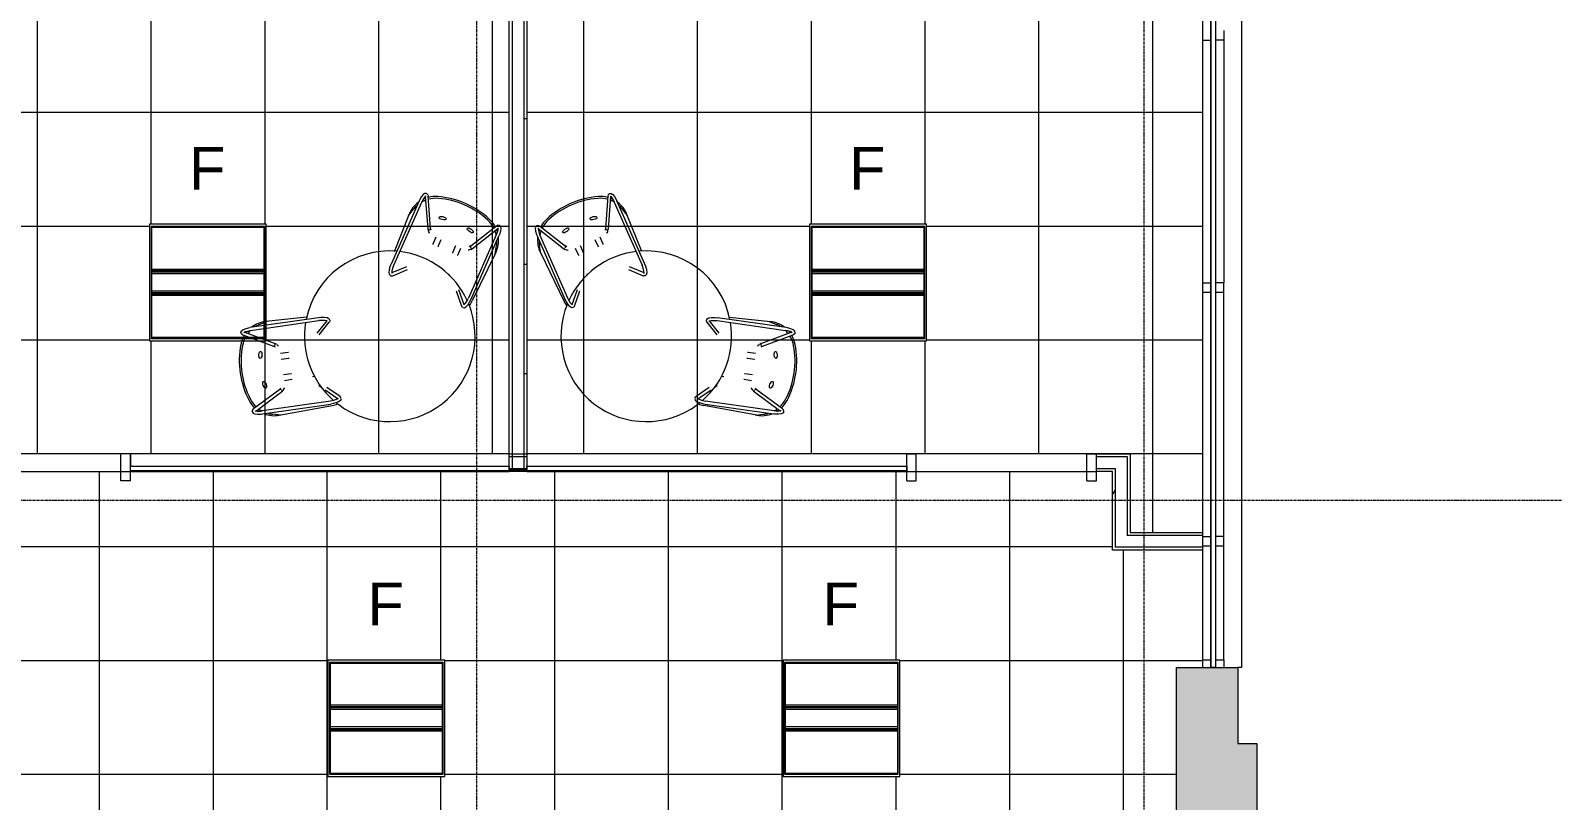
# Model space of a CAD drawing. Header units: inches. Extents: x 29752 to 32426, y -178 to 5722.
# Drawn here: x 31123.4 to 31446.3, y 5370.4 to 5532.8 of the extents above; entities that cross this region are included whole.
import ezdxf

# ---------------------------------------------------------------- set-up
doc = ezdxf.new("R2010")
doc.units = ezdxf.units.IN
doc.header["$MEASUREMENT"] = 0
doc.linetypes.add('Grid Line 1_2_', pattern=[0.875, 0.5, -0.125, 0.125, -0.125])
for name, color, linetype, lineweight in [('1900 Duke Street_2nd Flr_LINKED_dwg', 8, 'Continuous', 9), ('A-CLNG', 13, 'Continuous', 13), ('A-CLNG-PATT', 13, 'Continuous', 13), ('A-DOOR', 31, 'Continuous', 13), ('A-DOOR-FRAM', 31, 'Continuous', 20), ('A-FLOR', 192, 'Continuous', 13), ('A-GLAZ-CURT', 52, 'Continuous', 9), ('A-WALL', 113, 'Continuous', 13), ('A-WALL-PATT', 111, 'Continuous', 13), ('AE-GLAZING', 7, 'Continuous', 9), ('AE-SILL', 7, 'Continuous', 9), ('E-LITE-EQPM', 33, 'Continuous', 9), ('E-LITE-EQPM-IDEN', 33, 'Continuous', 9), ('I-FURN', 30, 'Continuous', 9), ('I-WALL', 2, 'Continuous', 13), ('S-GRID', 1, 'Continuous', 9)]:
    doc.layers.add(name, color=color, linetype=linetype, lineweight=lineweight)
doc.styles.add('Arial', font='arial.ttf', dxfattribs={"height": 9})
pattern_1 = [(0, (0, 0), (30.72, 7.68), [1.267, -21.773, 1.267, -21.773, -122.88]), (0, (0, 0), (30.72, 7.68), [-46.08, 1.267, -44.813, 1.267, -21.773, -53.76]), (0, (0, 0), (30.72, 7.68), [-115.2, 1.267, -14.093, 1.267, -37.133]), (120, (11.52, 3.84), (-22.0110751, 22.7643004), [1.267, -21.773, 1.267, -21.773, -122.88]), (120, (11.52, 3.84), (-22.0110751, 22.7643004), [-46.08, 1.267, -44.813, 1.267, -21.773, -53.76]), (120, (11.52, 3.84), (-22.0110751, 22.7643004), [-115.2, 1.267, -14.093, 1.267, -37.133]), (240, (15.36, 19.2), (-8.7089249, -30.4443004), [1.267, -21.773, 1.267, -21.773, -122.88]), (240, (15.36, 19.2), (-8.7089249, -30.4443004), [-46.08, 1.267, -44.813, 1.267, -21.773, -53.76]), (240, (15.36, 19.2), (-8.7089249, -30.4443004), [-115.2, 1.267, -14.093, 1.267, -37.133])]

# ---------------------------------------------------------------- blocks, each defined once
blk = doc.blocks.new('1900 Duke Street_2nd Flr_LINKED_dwg-5565117-FIRST FLOOR')
at = {"layer": 'AE-GLAZING'}
for p, q in [((2272, 1152), (2273.75, 1152)), ((2272, 1100.81), (2273.75, 1100.81)), ((2272, 1098.81), (2273.75, 1098.81)), ((2276.5, 1047.25), (2276.5, 1098.81)), ((2272, 1047.25), (2273.75, 1047.25)), ((2273.75, 1045.25), (2272, 1045.25)), ((2272, 1021.25), (2273.75, 1021.25))]:
    blk.add_line(p, q, dxfattribs=at)
at = {"layer": 'AE-GLAZING', "flags": 128}
for points in [[(2276.5, 1154), (2276.5, 1152), (2274.75, 1152)], [(2276.5, 1152), (2276.5, 1100.81), (2274.75, 1100.81)], [(2274.75, 1098.81), (2276.5, 1098.81), (2276.5, 1100.81)], [(2276.5, 1045.25), (2276.5, 1047.25), (2274.75, 1047.25)], [(2276.5, 1021.25), (2276.5, 1045.25), (2274.75, 1045.25)], [(2274.75, 1021.25), (2276.5, 1021.25), (2276.5, 1019.62)]]:
    blk.add_lwpolyline(points, dxfattribs=at)
at = {"layer": 'AE-SILL', "flags": 128}
blk.add_lwpolyline([(2279.5, 1180), (2280.25, 1180), (2280.25, 1019.62), (2279.5, 1019.62)], dxfattribs=at)
blk = doc.blocks.new('MEZ-Round_Top-Davis_Furniture-2 - 36x36x29-R-5845483-FIRST FLOOR')
at = {"layer": 'I-FURN'}
for start, end in [(90, 119.8961), (61.5866, 90), (121.9688, 205.4242), (270, 59.1349), (207.4564, 265.7435), (267.9383, 270)]:
    blk.add_arc((0, 0), 18, start, end, dxfattribs=at)
blk = doc.blocks.new('HighTower_Eyes_Guest1 - HighTower_Eyes_Guest-V10-FIRST FLOOR')
at = {"layer": 'I-FURN'}
for p, q in [((-9.98, -4.11), (-9.58, 7.25)), ((-9.2, 7.02), (-9.2, -7.57)), ((-8.57, -7.57), (-8.57, 7.02)), ((-8.33, 8.67), (-6.04, 6.22)), ((-5.59, 6.65), (-7.92, 9.15)), ((7.92, 9.15), (5.59, 6.65)), ((6.04, 6.22), (8.32, 8.66)), ((8.57, 7.02), (8.57, -7.57)), ((9.2, -7.57), (9.2, 7.02)), ((-5.18, 5.3), (-5.12, 5.24)), ((-5.13, 5.25), (-4.93, 5.04)), ((-2.86, 4.23), (-2.86, 3.98)), ((9.68, 4.29), (9.98, -4.11)), ((-5.18, -2.92), (-8.39, -8.9)), ((-7.88, -9.26), (-4.63, -3.21)), ((-4.92, -2.56), (-5.14, -2.87)), ((-4.92, -2.56), (-4.89, -2.53)), ((-4.65, -3.26), (-4.41, -2.93)), ((-2.86, -0.3), (-2.86, -0.38)), ((-2.86, -0.38), (-2.86, -1.98)), ((-1.68, -0.38), (-1.68, -0.3)), ((-1.68, -1.98), (-1.68, -0.38)), ((1.68, -0.3), (1.68, -0.38)), ((1.68, -0.38), (1.68, -1.98)), ((2.86, -0.38), (2.86, -0.3)), ((2.86, -1.98), (2.86, -0.38)), ((4.41, -2.93), (4.65, -3.26)), ((4.62, -3.2), (7.88, -9.26)), ((5.12, -2.85), (4.92, -2.56)), ((8.39, -8.9), (5.17, -2.9)), ((-9.97, -3.84), (-9.57, -5.45)), ((9.97, -3.84), (9.57, -5.45))]:
    blk.add_line(p, q, dxfattribs=at)
at = {"layer": 'I-FURN', "flags": 128}
for points in [[(-8.39, 9.3), (-8.67, 9.19), (-8.9, 8.85), (-9.07, 8.31), (-9.18, 7.55), (-9.2, 7.02)], [(-8.25, 8.73), (-8.32, 8.62), (-8.44, 8.27), (-8.54, 7.66), (-8.57, 7.02)], [(-8.32, 9.33), (-7.96, 9.19), (-7.92, 9.15)], [(8.32, 9.33), (7.96, 9.19), (7.92, 9.15)], [(8.25, 8.73), (8.32, 8.62), (8.44, 8.27), (8.54, 7.66), (8.57, 7.02)], [(8.39, 9.3), (8.67, 9.19), (8.9, 8.85), (9.07, 8.31), (9.18, 7.55), (9.2, 7.02)], [(-4.85, -2.5), (-4.51, -2.22), (-4.44, -2.19)], [(4.85, -2.5), (4.51, -2.22), (4.47, -2.2)], [(-8.39, -9.63), (-8.73, -9.49), (-8.95, -9.15), (-9.11, -8.61), (-9.19, -7.87), (-9.2, -7.57)], [(-8.3, -9.03), (-8.37, -8.92), (-8.48, -8.56), (-8.56, -7.96), (-8.57, -7.57)], [(-8.39, -9.63), (-8.05, -9.49), (-7.88, -9.26)], [(8.39, -9.63), (8.05, -9.49), (7.88, -9.26)], [(8.3, -9.03), (8.37, -8.92), (8.48, -8.56), (8.56, -7.96), (8.57, -7.57)], [(8.39, -9.63), (8.73, -9.49), (8.95, -9.15), (9.11, -8.61), (9.19, -7.87), (9.2, -7.57)]]:
    blk.add_lwpolyline(points, dxfattribs=at)
at = {"layer": 'I-FURN'}
for centre, radius, start, end in [((-4.58, 7.08), 5, 164.1139, 178), ((-3.98, -4.32), 6, 178, 209.1866), ((-3.75, -4), 6, 194, 202.8707), ((3.98, -4.32), 6, 330.8167, 2), ((3.75, -4), 6, 337.1468, 346), ((-3.75, -4), 6, 215.8902, 224.3964), ((-3.98, -4.32), 6, 220.2362, 225.1278), ((-3.98, -4.32), 6, 231.1756, 250.5275), ((-3.75, -4), 6, 230.6301, 251.1082), ((0, 6.94), 17.57, 251.1082, 288.8918), ((3.75, -4), 6, 288.8918, 309.3845), ((3.98, -4.32), 6, 289.4725, 308.831), ((3.75, -4), 6, 315.6037, 324.1108), ((3.98, -4.32), 6, 314.8722, 319.7638), ((0, 6.94), 17.94, 250.5275, 289.4725), ((0, 6.94), 17.94, 250.5275, 289.4725)]:
    blk.add_arc(centre, radius, start, end, dxfattribs=at)
for centre, major_axis, ratio, start_param, end_param in [((-4.9, 5.45), (0.228, 0.213), 0.916448, 3.13187, 3.917268), ((-4.9, -3.07), (-0.275, 0.148), 0.846149, 5.894386, 6.283185), ((-4.91, -3.08), (-0.255, 0.181), 0.826969, 4.981649, 5.243448), ((-4.91, -3.08), (-0.255, 0.181), 0.826969, 3.672652, 4.719849), ((-4.91, -3.08), (-0.255, 0.181), 0.826969, 3.141593, 3.410852), ((4.91, -3.08), (0.255, 0.181), 0.826969, 2.348734, 2.610534), ((4.91, -3.08), (0.255, 0.181), 0.826969, 2.610534, 3.141593), ((4.91, -3.08), (0.255, 0.181), 0.826969, 1.147513, 2.086935), ((4.9, -3.05), (0.275, 0.148), 0.846149, 6.241028, 6.701117)]:
    blk.add_ellipse(centre, major_axis=major_axis, ratio=ratio, start_param=start_param, end_param=end_param, dxfattribs=at)
for centre, major_axis in [((-3.19, -6.22), (-0.731, 0.169)), ((3.19, -6.22), (0.731, 0.169))]:
    blk.add_ellipse(centre, major_axis=major_axis, ratio=0.429347, dxfattribs=at)
blk = doc.blocks.new('HighTower_Eyes_Guest1 - HighTower_Eyes_Guest-V11-FIRST FLOOR')
at = {"layer": 'I-FURN'}
for p, q in [((-9.2, 7.57), (-9.2, -7.02)), ((-8.57, -7.02), (-8.57, 7.57)), ((-8.39, 8.9), (-5.18, 2.92)), ((-4.63, 3.21), (-7.88, 9.26)), ((7.88, 9.26), (4.62, 3.2)), ((5.17, 2.9), (8.39, 8.9)), ((8.57, 7.57), (8.57, -7.02)), ((9.2, -7.02), (9.2, 7.57)), ((-9.98, 4.11), (-9.58, -7.25)), ((-9.97, 3.84), (-9.57, 5.45)), ((-4.41, 2.93), (-4.65, 3.26)), ((4.65, 3.26), (4.41, 2.93)), ((9.97, 3.84), (9.57, 5.45)), ((9.67, -4.57), (9.98, 4.11)), ((-5.14, 2.87), (-4.92, 2.56)), ((-2.86, 1.98), (-2.86, 0.38)), ((-2.86, 0.38), (-2.86, 0.3)), ((-1.68, 0.38), (-1.68, 1.98)), ((-1.68, 0.3), (-1.68, 0.38)), ((1.68, 1.98), (1.68, 0.38)), ((1.68, 0.38), (1.68, 0.3)), ((2.86, 0.38), (2.86, 1.98)), ((2.86, 0.3), (2.86, 0.38)), ((4.92, 2.56), (5.11, 2.83)), ((-6.04, -6.22), (-8.33, -8.67)), ((-5.12, -5.24), (-5.49, -5.63)), ((-4.93, -5.04), (-5.13, -5.25)), ((-2.86, -3.98), (-2.86, -4.45)), ((-1.68, -4.04), (-1.68, -3.98)), ((8.32, -8.66), (6.04, -6.22)), ((-7.92, -9.15), (-5.59, -6.65)), ((5.59, -6.65), (7.92, -9.15))]:
    blk.add_line(p, q, dxfattribs=at)
at = {"layer": 'I-FURN', "flags": 128}
for points in [[(-8.39, 9.63), (-8.73, 9.49), (-8.95, 9.15), (-9.11, 8.61), (-9.19, 7.87), (-9.2, 7.57)], [(-8.3, 9.03), (-8.37, 8.92), (-8.48, 8.56), (-8.56, 7.96), (-8.57, 7.57)], [(-8.39, 9.63), (-8.05, 9.49), (-7.88, 9.26)], [(8.39, 9.63), (8.05, 9.49), (7.88, 9.26)], [(8.3, 9.03), (8.37, 8.92), (8.48, 8.56), (8.56, 7.96), (8.57, 7.57)], [(8.39, 9.63), (8.73, 9.49), (8.95, 9.15), (9.11, 8.61), (9.19, 7.87), (9.2, 7.57)], [(-4.85, 2.5), (-4.51, 2.22), (-4.44, 2.19)], [(4.85, 2.5), (4.51, 2.22), (4.44, 2.19)], [(-8.39, -9.3), (-8.67, -9.19), (-8.9, -8.85), (-9.07, -8.31), (-9.18, -7.55), (-9.2, -7.02)], [(-8.25, -8.73), (-8.32, -8.62), (-8.44, -8.27), (-8.54, -7.66), (-8.57, -7.02)], [(-8.32, -9.33), (-7.96, -9.19), (-7.92, -9.15)], [(8.32, -9.33), (7.96, -9.19), (7.92, -9.15)], [(8.25, -8.73), (8.32, -8.62), (8.44, -8.27), (8.54, -7.66), (8.57, -7.02)], [(8.39, -9.3), (8.67, -9.19), (8.9, -8.85), (9.07, -8.31), (9.18, -7.55), (9.2, -7.02)]]:
    blk.add_lwpolyline(points, dxfattribs=at)
at = {"layer": 'I-FURN'}
for centre, radius, start, end in [((-3.98, 4.32), 6, 109.4725, 128.8244), ((0, -6.94), 17.94, 70.5275, 109.4725), ((0, -6.94), 17.94, 70.5275, 109.4725), ((0, -6.94), 17.57, 71.1082, 108.8918), ((3.98, 4.32), 6, 51.169, 70.5275), ((-3.98, 4.32), 6, 150.8134, 182), ((-3.75, 4), 6, 135.6036, 144.1098), ((-3.98, 4.32), 6, 134.8722, 139.7638), ((-3.75, 4), 6, 108.8918, 129.3699), ((3.75, 4), 6, 50.6155, 71.1082), ((3.75, 4), 6, 35.8892, 44.3963), ((3.98, 4.32), 6, 40.2362, 45.1278), ((3.98, 4.32), 6, 358, 29.1833), ((-3.75, 4), 6, 157.1293, 166), ((3.75, 4), 6, 14, 22.8532), ((-4.58, -7.08), 5, 182, 195.8861)]:
    blk.add_arc(centre, radius, start, end, dxfattribs=at)
for centre, major_axis in [((-3.19, 6.22), (0.731, 0.169)), ((3.19, 6.22), (-0.731, 0.169))]:
    blk.add_ellipse(centre, major_axis=major_axis, ratio=0.429347, dxfattribs=at)
for centre, major_axis, ratio, start_param, end_param in [((-4.91, 3.08), (0.255, 0.181), 0.826969, 6.013926, 6.283185), ((4.91, 3.08), (-0.255, 0.181), 0.826969, 0, 0.531059), ((-4.9, 3.07), (0.275, 0.148), 0.846149, 3.361235, 3.623034), ((-4.91, 3.08), (0.255, 0.181), 0.826969, 3.472631, 3.657731), ((-4.91, 3.08), (0.255, 0.181), 0.826969, 3.751439, 3.919531), ((-4.91, 3.08), (0.255, 0.181), 0.826969, 4.02161, 4.18133), ((-4.91, 3.08), (0.255, 0.181), 0.826969, 4.704929, 5.752126), ((4.91, 3.08), (-0.255, 0.181), 0.826969, 0.531059, 2.261027), ((4.9, 3.05), (-0.275, 0.148), 0.846149, 2.46333, 3.141593), ((4.91, 3.08), (-0.255, 0.181), 0.826969, 2.625454, 2.710207), ((-4.9, -5.45), (-0.228, 0.213), 0.916448, 5.769309, 6.292908), ((-4.9, -5.45), (-0.228, 0.213), 0.916448, 5.50751, 5.682501), ((-4.9, -5.45), (-0.228, 0.213), 0.916448, 5.24571, 5.418936), ((-4.9, -5.45), (-0.228, 0.213), 0.916448, 4.983911, 5.155535)]:
    blk.add_ellipse(centre, major_axis=major_axis, ratio=ratio, start_param=start_param, end_param=end_param, dxfattribs=at)
blk = doc.blocks.new('MEZ-Round_Top-Davis_Furniture-2 - 36x36x29-R-5781313-FIRST FLOOR')
at = {"layer": 'I-FURN'}
for start, end in [(94.2565, 152.5436), (90, 92.0617), (300.8651, 90), (154.5758, 238.0312), (240.1039, 270), (270, 298.4134)]:
    blk.add_arc((0, 0), 18, start, end, dxfattribs=at)
blk = doc.blocks.new('HighTower_Eyes_Guest1 - HighTower_Eyes_Guest-V17-FIRST FLOOR')
at = {"layer": 'I-FURN'}
for p, q in [((-9.2, 7.57), (-9.2, -7.02)), ((-8.57, -7.02), (-8.57, 7.57)), ((-8.39, 8.9), (-5.18, 2.92)), ((-4.63, 3.21), (-7.88, 9.26)), ((7.88, 9.26), (4.62, 3.2)), ((5.17, 2.9), (8.39, 8.9)), ((8.57, 7.57), (8.57, -7.02)), ((9.2, -7.02), (9.2, 7.57)), ((-9.98, 4.11), (-9.58, -7.25)), ((-9.97, 3.84), (-9.57, 5.45)), ((-4.41, 2.93), (-4.65, 3.26)), ((4.65, 3.26), (4.41, 2.93)), ((9.97, 3.84), (9.57, 5.45)), ((9.68, -4.29), (9.98, 4.11)), ((-5.14, 2.87), (-4.92, 2.56)), ((-4.92, 2.56), (-4.89, 2.53)), ((-2.86, 1.98), (-2.86, 0.38)), ((-2.86, 0.38), (-2.86, 0.3)), ((-1.68, 0.38), (-1.68, 1.98)), ((-1.68, 0.3), (-1.68, 0.38)), ((1.68, 1.98), (1.68, 0.38)), ((1.68, 0.38), (1.68, 0.3)), ((2.86, 0.38), (2.86, 1.98)), ((2.86, 0.3), (2.86, 0.38)), ((4.92, 2.56), (5.12, 2.85)), ((-6.04, -6.22), (-8.33, -8.67)), ((-5.12, -5.24), (-5.18, -5.3)), ((-4.93, -5.04), (-5.13, -5.25)), ((-2.86, -3.98), (-2.86, -4.23)), ((8.32, -8.66), (6.04, -6.22)), ((-7.92, -9.15), (-5.59, -6.65)), ((5.59, -6.65), (7.92, -9.15)), ((8.32, -9.33), (8.35, -9.32))]:
    blk.add_line(p, q, dxfattribs=at)
at = {"layer": 'I-FURN', "flags": 128}
for points in [[(-8.39, 9.63), (-8.73, 9.49), (-8.95, 9.15), (-9.11, 8.61), (-9.19, 7.87), (-9.2, 7.57)], [(-8.3, 9.03), (-8.37, 8.92), (-8.48, 8.56), (-8.56, 7.96), (-8.57, 7.57)], [(-8.39, 9.63), (-8.05, 9.49), (-7.88, 9.26)], [(8.39, 9.63), (8.05, 9.49), (7.88, 9.26)], [(8.3, 9.03), (8.37, 8.92), (8.48, 8.56), (8.56, 7.96), (8.57, 7.57)], [(8.39, 9.63), (8.73, 9.49), (8.95, 9.15), (9.11, 8.61), (9.19, 7.87), (9.2, 7.57)], [(-4.85, 2.5), (-4.51, 2.22), (-4.44, 2.19)], [(4.85, 2.5), (4.51, 2.22), (4.44, 2.19)], [(-8.39, -9.3), (-8.67, -9.19), (-8.9, -8.85), (-9.07, -8.31), (-9.18, -7.55), (-9.2, -7.02)], [(-8.25, -8.73), (-8.32, -8.62), (-8.44, -8.27), (-8.54, -7.66), (-8.57, -7.02)], [(-8.32, -9.33), (-7.96, -9.19), (-7.92, -9.15)], [(8.32, -9.33), (7.96, -9.19), (7.92, -9.15)], [(8.25, -8.73), (8.32, -8.62), (8.44, -8.27), (8.54, -7.66), (8.57, -7.02)], [(8.39, -9.3), (8.67, -9.19), (8.9, -8.85), (9.07, -8.31), (9.18, -7.55), (9.2, -7.02)]]:
    blk.add_lwpolyline(points, dxfattribs=at)
at = {"layer": 'I-FURN'}
for centre, radius, start, end in [((-3.98, 4.32), 6, 109.4725, 128.8244), ((0, -6.94), 17.94, 70.5275, 109.4725), ((0, -6.94), 17.94, 70.5275, 109.4725), ((0, -6.94), 17.57, 71.1082, 108.8918), ((3.98, 4.32), 6, 51.169, 70.5275), ((-3.98, 4.32), 6, 150.8134, 182), ((-3.75, 4), 6, 135.6036, 144.1098), ((-3.98, 4.32), 6, 134.8722, 139.7638), ((-3.75, 4), 6, 108.8918, 129.3699), ((3.75, 4), 6, 50.6155, 71.1082), ((3.75, 4), 6, 35.8892, 44.3963), ((3.98, 4.32), 6, 40.2362, 45.1278), ((3.98, 4.32), 6, 358, 29.1833), ((-3.75, 4), 6, 157.1293, 166), ((3.75, 4), 6, 14, 22.8532), ((-4.58, -7.08), 5, 182, 195.8861)]:
    blk.add_arc(centre, radius, start, end, dxfattribs=at)
for centre, major_axis in [((-3.19, 6.22), (0.731, 0.169)), ((3.19, 6.22), (-0.731, 0.169))]:
    blk.add_ellipse(centre, major_axis=major_axis, ratio=0.429347, dxfattribs=at)
for centre, major_axis, ratio, start_param, end_param in [((-4.91, 3.08), (0.255, 0.181), 0.826969, 6.013926, 6.283185), ((4.91, 3.08), (-0.255, 0.181), 0.826969, 0, 0.531059), ((-4.9, 3.07), (0.275, 0.148), 0.846149, 3.141593, 3.623034), ((-4.91, 3.08), (0.255, 0.181), 0.826969, 3.472631, 3.657731), ((-4.91, 3.08), (0.255, 0.181), 0.826969, 3.751439, 3.919531), ((-4.91, 3.08), (0.255, 0.181), 0.826969, 4.704929, 5.752126), ((4.91, 3.08), (-0.255, 0.181), 0.826969, 0.531059, 2.101855), ((4.9, 3.05), (-0.275, 0.148), 0.846149, 2.211045, 2.398351), ((4.9, 3.05), (-0.275, 0.148), 0.846149, 2.723661, 3.18375), ((-4.9, -5.45), (-0.228, 0.213), 0.916448, 5.769309, 6.292908), ((-4.9, -5.45), (-0.228, 0.213), 0.916448, 5.50751, 5.682501)]:
    blk.add_ellipse(centre, major_axis=major_axis, ratio=ratio, start_param=start_param, end_param=end_param, dxfattribs=at)
blk = doc.blocks.new('HighTower_Eyes_Guest1 - HighTower_Eyes_Guest-V18-FIRST FLOOR')
at = {"layer": 'I-FURN'}
for p, q in [((-9.98, -4.11), (-9.58, 7.25)), ((-9.2, 7.02), (-9.2, -7.57)), ((-8.57, -7.57), (-8.57, 7.02)), ((-8.33, 8.67), (-6.04, 6.22)), ((-5.59, 6.65), (-7.92, 9.15)), ((7.92, 9.15), (5.59, 6.65)), ((6.04, 6.22), (8.32, 8.66)), ((8.57, 7.02), (8.57, -7.57)), ((9.2, -7.57), (9.2, 7.02)), ((-5.49, 5.63), (-5.12, 5.24)), ((-5.13, 5.25), (-4.93, 5.04)), ((-2.86, 4.45), (-2.86, 3.98)), ((-1.68, 3.98), (-1.68, 4.04)), ((9.67, 4.57), (9.98, -4.11)), ((-5.18, -2.92), (-8.39, -8.9)), ((-7.88, -9.26), (-4.63, -3.21)), ((-4.92, -2.56), (-5.14, -2.87)), ((-4.65, -3.26), (-4.41, -2.93)), ((-2.86, -0.3), (-2.86, -0.38)), ((-2.86, -0.38), (-2.86, -1.98)), ((-1.68, -0.38), (-1.68, -0.3)), ((-1.68, -1.98), (-1.68, -0.38)), ((1.68, -0.3), (1.68, -0.38)), ((1.68, -0.38), (1.68, -1.98)), ((2.86, -0.38), (2.86, -0.3)), ((2.86, -1.98), (2.86, -0.38)), ((4.41, -2.93), (4.65, -3.26)), ((4.62, -3.2), (7.88, -9.26)), ((5.12, -2.85), (4.92, -2.56)), ((8.39, -8.9), (5.17, -2.9)), ((-9.97, -3.84), (-9.57, -5.45)), ((9.97, -3.84), (9.57, -5.45))]:
    blk.add_line(p, q, dxfattribs=at)
at = {"layer": 'I-FURN', "flags": 128}
for points in [[(-8.39, 9.3), (-8.67, 9.19), (-8.9, 8.85), (-9.07, 8.31), (-9.18, 7.55), (-9.2, 7.02)], [(-8.25, 8.73), (-8.32, 8.62), (-8.44, 8.27), (-8.54, 7.66), (-8.57, 7.02)], [(-8.32, 9.33), (-7.96, 9.19), (-7.92, 9.15)], [(8.32, 9.33), (7.96, 9.19), (7.92, 9.15)], [(8.25, 8.73), (8.32, 8.62), (8.44, 8.27), (8.54, 7.66), (8.57, 7.02)], [(8.39, 9.3), (8.67, 9.19), (8.9, 8.85), (9.07, 8.31), (9.18, 7.55), (9.2, 7.02)], [(-4.85, -2.5), (-4.51, -2.22), (-4.44, -2.19)], [(4.85, -2.5), (4.51, -2.22), (4.44, -2.19)], [(-8.39, -9.63), (-8.73, -9.49), (-8.95, -9.15), (-9.11, -8.61), (-9.19, -7.87), (-9.2, -7.57)], [(-8.3, -9.03), (-8.37, -8.92), (-8.48, -8.56), (-8.56, -7.96), (-8.57, -7.57)], [(-8.39, -9.63), (-8.05, -9.49), (-7.88, -9.26)], [(8.39, -9.63), (8.05, -9.49), (7.88, -9.26)], [(8.3, -9.03), (8.37, -8.92), (8.48, -8.56), (8.56, -7.96), (8.57, -7.57)], [(8.39, -9.63), (8.73, -9.49), (8.95, -9.15), (9.11, -8.61), (9.19, -7.87), (9.2, -7.57)]]:
    blk.add_lwpolyline(points, dxfattribs=at)
at = {"layer": 'I-FURN'}
for centre, radius, start, end in [((-4.58, 7.08), 5, 164.1139, 178), ((-3.98, -4.32), 6, 178, 209.1866), ((-3.75, -4), 6, 194, 202.8707), ((3.98, -4.32), 6, 330.8167, 2), ((3.75, -4), 6, 337.1468, 346), ((-3.75, -4), 6, 215.8902, 224.3964), ((-3.98, -4.32), 6, 220.2362, 225.1278), ((-3.98, -4.32), 6, 231.1756, 250.5275), ((-3.75, -4), 6, 230.6301, 251.1082), ((0, 6.94), 17.57, 251.1082, 288.8918), ((3.75, -4), 6, 288.8918, 309.3845), ((3.98, -4.32), 6, 289.4725, 308.831), ((3.75, -4), 6, 315.6037, 324.1108), ((3.98, -4.32), 6, 314.8722, 319.7638), ((0, 6.94), 17.94, 250.5275, 289.4725), ((0, 6.94), 17.94, 250.5275, 289.4725)]:
    blk.add_arc(centre, radius, start, end, dxfattribs=at)
for centre, major_axis, ratio, start_param, end_param in [((-4.9, 5.45), (0.228, 0.213), 0.916448, 3.13187, 3.655469), ((-4.9, 5.45), (0.228, 0.213), 0.916448, 3.742277, 3.917268), ((-4.9, 5.45), (0.228, 0.213), 0.916448, 4.005842, 4.179068), ((-4.9, 5.45), (0.228, 0.213), 0.916448, 4.269243, 4.440867), ((-4.9, -3.07), (-0.275, 0.148), 0.846149, 5.801744, 6.063543), ((-4.91, -3.08), (-0.255, 0.181), 0.826969, 5.767047, 5.952147), ((-4.91, -3.08), (-0.255, 0.181), 0.826969, 5.505247, 5.673338), ((-4.91, -3.08), (-0.255, 0.181), 0.826969, 5.243448, 5.403168), ((-4.91, -3.08), (-0.255, 0.181), 0.826969, 3.672652, 4.719849), ((-4.91, -3.08), (-0.255, 0.181), 0.826969, 3.141593, 3.672652), ((4.91, -3.08), (0.255, 0.181), 0.826969, 2.086935, 2.610534), ((4.91, -3.08), (0.255, 0.181), 0.826969, 2.610534, 3.141593), ((4.91, -3.08), (0.255, 0.181), 0.826969, 0.880566, 1.825135), ((4.9, -3.05), (0.275, 0.148), 0.846149, 0.481442, 0.678262), ((4.9, -3.05), (0.275, 0.148), 0.846149, 0, 0.457482)]:
    blk.add_ellipse(centre, major_axis=major_axis, ratio=ratio, start_param=start_param, end_param=end_param, dxfattribs=at)
for centre, major_axis in [((-3.19, -6.22), (-0.731, 0.169)), ((3.19, -6.22), (0.731, 0.169))]:
    blk.add_ellipse(centre, major_axis=major_axis, ratio=0.429347, dxfattribs=at)
blk = doc.blocks.new('Single Flush - OTJ_SOLIDFLUSH_ALUM-5854609-FIRST FLOOR')
at = {"layer": 'A-DOOR-FRAM'}
for p, q in [((-20, 3.875), (-20, -1.875)), ((-20, 3.875), (-18, 3.875)), ((-18, 3.875), (-18, -1.875)), ((18.000004, 3.875), (18.000004, -1.875)), ((18.000004, 3.875), (20.000004, 3.875)), ((20.000004, 3.875), (20.000004, -1.875)), ((-20, -1.875), (-18, -1.875)), ((18.000004, -1.875), (20.000004, -1.875))]:
    blk.add_line(p, q, dxfattribs=at)
blk = doc.blocks.new('Single Flush - OTJ_SOLIDFLUSH_ALUM-5854608-FIRST FLOOR')
at = {"layer": 'A-DOOR-FRAM'}
for p, q in [((-20, -3.875), (-20, 1.875)), ((-20, 1.875), (-18, 1.875)), ((-18, -3.875), (-18, 1.875)), ((18.000004, -3.875), (18.000004, 1.875)), ((18.000004, 1.875), (20.000004, 1.875)), ((20.000004, -3.875), (20.000004, 1.875)), ((-20, -3.875), (-18, -3.875)), ((18.000004, -3.875), (20.000004, -3.875))]:
    blk.add_line(p, q, dxfattribs=at)
blk = doc.blocks.new('System Panel - Glazed-6073279-FIRST FLOOR')
at = {"layer": 'A-GLAZ-CURT', "lineweight": 13}
for p, q in [((-39.9375, -1.75), (-39.9375, -0.75)), ((-39.9375, -0.75), (39.9375, -0.75)), ((39.9375, -1.75), (-39.9375, -1.75)), ((39.9375, -0.75), (39.9375, -1.75))]:
    blk.add_line(p, q, dxfattribs=at)
blk = doc.blocks.new('System Panel - Glazed-6091435-FIRST FLOOR')
at = {"layer": 'A-GLAZ-CURT', "lineweight": 13}
for p, q in [((-40.0625, -1.75), (-40.0625, -0.75)), ((-40.0625, -0.75), (40.0625, -0.75)), ((40.0625, -1.75), (-40.0625, -1.75)), ((40.0625, -0.75), (40.0625, -1.75))]:
    blk.add_line(p, q, dxfattribs=at)
blk = doc.blocks.new('System Panel - Glazed-6062858-FIRST FLOOR')
at = {"layer": 'A-GLAZ-CURT', "lineweight": 13}
for p, q in [((-80.1875, 0.75), (-80.1875, 1.75)), ((-80.1875, 1.75), (80.1875, 1.75)), ((80.1875, 0.75), (-80.1875, 0.75)), ((80.1875, 1.75), (80.1875, 0.75))]:
    blk.add_line(p, q, dxfattribs=at)
blk = doc.blocks.new('L-Recessed-Axis-Plano - 2 X 2-4550865-FIRST FLOOR')
at = {"layer": 'E-LITE-EQPM'}
for p, q in [((11.91, 11.87), (-11.91, 11.87)), ((-11.91, 11.87), (-11.91, -11.88)), ((-11.88, -11.56), (-11.88, 11.56)), ((-11.88, 11.56), (11.87, 11.56)), ((11.87, 11.56), (11.87, -11.56)), ((11.91, -11.88), (11.91, 11.87)), ((-11.88, 2.74), (11.87, 2.74)), ((11.87, 2.51), (-11.88, 2.51)), ((-11.88, 2.3), (11.87, 2.3)), ((-11.88, 2.2), (11.87, 2.2)), ((-11.88, 1.83), (11.87, 1.83)), ((-11.88, -1.83), (11.87, -1.83)), ((-11.88, -2.2), (11.87, -2.2)), ((-11.88, -2.3), (11.87, -2.3)), ((-11.88, -2.51), (11.87, -2.51)), ((-11.88, -2.74), (11.87, -2.74)), ((-11.91, -11.88), (11.91, -11.88)), ((11.87, -11.56), (-11.88, -11.56))]:
    blk.add_line(p, q, dxfattribs=at)

msp = doc.modelspace()

# ---------------------------------------------------------------- hatches: boundary and pattern name
at = {"layer": 'A-CLNG-PATT'}
h = msp.add_hatch(dxfattribs=at)
h.set_pattern_fill('FP_9', color=256, style=0, pattern_type=2)
h.set_pattern_definition([(90, (31148.8, 5539.56), (24, -1e-15), []), (0, (31148.8, 5539.56), (0, -24), [])])
h.paths.add_polyline_path([(31104.42, 5443.56), (31224.3, 5443.56), (31224.3, 5623.19), (31145.8, 5623.19), (31145.77, 5617.71), (31105.23, 5617.69), (31105.23, 5599.69), (31100.8, 5599.69), (31100.8, 5443.56)], flags=0)
h.paths.add_polyline_path([(31168.4, 5467.4), (31148.44, 5467.4), (31148.44, 5491.97), (31173.06, 5491.97), (31173.06, 5467.4)], flags=0)
h.paths.add_polyline_path([(31173.06, 5563.4), (31148.44, 5563.4), (31148.44, 5587.97), (31173.06, 5587.97), (31173.06, 5577.22)], flags=0)
h = msp.add_hatch(dxfattribs=at)
h.set_pattern_fill('FP_10', color=256, style=0, pattern_type=2)
h.set_pattern_definition([(90, (31288.05, 5539.56), (24, -1e-15), []), (0, (31288.05, 5539.56), (0, -24), [])])
h.paths.add_polyline_path([(31355.3, 5426.94), (31370.55, 5426.94), (31370.55, 5558.81), (31365.05, 5558.81), (31365.04, 5598.71), (31342.1, 5598.71), (31342.1, 5617.71), (31306.17, 5617.71), (31306.17, 5623.19), (31228.05, 5623.19), (31228.05, 5443.56), (31355.3, 5443.56), (31355.3, 5427.97)], flags=0)
h.paths.add_polyline_path([(31312.31, 5467.4), (31287.69, 5467.4), (31287.69, 5491.97), (31312.31, 5491.97)], flags=0)
h.paths.add_polyline_path([(31305.17, 5563.4), (31287.69, 5563.4), (31287.69, 5587.97), (31312.31, 5587.97), (31312.31, 5563.4)], flags=0)
h = msp.add_hatch(dxfattribs=at)
h.set_pattern_fill('FP_13', color=256, style=0, pattern_type=2)
h.set_pattern_definition([(0, (30729.893, 4895.936), (0, -24), []), (270, (30729.893, 4895.936), (-24, -1e-15), [])])
h.paths.add_polyline_path([(30497.59, 4391.69), (30510.55, 4391.69), (30510.55, 4391.81), (30542.36, 4391.81), (30542.36, 4417.69), (30570.36, 4417.69), (30570.36, 4391.81), (30902.4, 4391.81), (30902.4, 4417.69), (30930.4, 4417.69), (30930.4, 4391.81), (31013.92, 4391.81), (31013.92, 4391.69), (31022.24, 4391.73), (31022.24, 4417.69), (31022.49, 4417.69), (31022.49, 4626.32), (31347.05, 4626.32), (31347.05, 4626.45), (31372.8, 4626.45), (31372.8, 4826.64), (31347.05, 4826.64), (31347.05, 4854.64), (31372.8, 4854.64), (31372.8, 5330.06), (31347.05, 5330.07), (31347.05, 5358.06), (31365.05, 5358.06), (31365.05, 5398.44), (31370.55, 5398.44), (31370.55, 5423.19), (31351.55, 5423.19), (31351.55, 5439.81), (30943.22, 5439.81), (30943.22, 5420.44), (30896.76, 5420.44), (30896.76, 5439.81), (30570.3, 5439.81), (30570.3, 5419.69), (30542.3, 5419.69), (30542.3, 5445.73), (30210.42, 5445.69), (30210.4, 5405.73), (30179.74, 5405.73), (30179.74, 5405.37), (30180.42, 5405.37), (30180.42, 5336.37), (30767.55, 5336.37), (30767.55, 4691.31), (30210.49, 4691.31), (30210.52, 4391.81), (30242.49, 4391.81), (30242.49, 4391.69), (30298.24, 4391.69), (30298.24, 4391.81), (30326.48, 4391.81), (30326.48, 4391.69), (30426.24, 4391.69), (30426.24, 4391.81), (30454.17, 4391.81), (30454.17, 4391.69)], flags=0)
h.paths.add_polyline_path([(30609.42, 4439.65), (30609.42, 4464.22), (30634.05, 4464.22), (30634.05, 4439.65), (30627.85, 4439.65)], flags=0)
h.paths.add_polyline_path([(30249.08, 4439.65), (30249.08, 4464.22), (30273.71, 4464.22), (30273.71, 4439.65), (30263.14, 4439.65)], flags=0)
h.paths.add_polyline_path([(30497.59, 4439.65), (30489.42, 4439.65), (30489.42, 4464.22), (30514.05, 4464.22), (30514.05, 4439.65)], flags=0)
h.paths.add_polyline_path([(30380.36, 4439.65), (30369.08, 4439.65), (30369.08, 4464.22), (30393.71, 4464.22), (30393.71, 4439.65), (30386.88, 4439.65)], flags=0)
h.paths.add_polyline_path([(30729.74, 4439.65), (30729.74, 4464.22), (30754.37, 4464.22), (30754.37, 4439.65), (30732.05, 4439.65)], flags=0)
h.paths.add_polyline_path([(30994.7, 4439.65), (30970.08, 4439.65), (30970.08, 4464.22), (30994.7, 4464.22), (30994.7, 4457.84)], flags=0)
h.paths.add_polyline_path([(30862.3, 4439.65), (30849.68, 4439.65), (30849.68, 4464.22), (30874.31, 4464.22), (30874.31, 4439.65), (30868.82, 4439.65)], flags=0)
h.paths.add_polyline_path([(30249.08, 4535.65), (30249.08, 4560.22), (30273.71, 4560.22), (30273.71, 4535.65), (30263.14, 4535.65)], flags=0)
h.paths.add_polyline_path([(30369.08, 4535.65), (30369.08, 4560.22), (30393.71, 4560.22), (30393.71, 4535.65), (30380.36, 4535.65)], flags=0)
h.paths.add_polyline_path([(30514.05, 4535.65), (30489.42, 4535.65), (30489.42, 4560.22), (30514.05, 4560.22), (30514.05, 4544.9)], flags=0)
h.paths.add_polyline_path([(30627.85, 4535.65), (30609.42, 4535.65), (30609.42, 4560.22), (30634.05, 4560.22), (30634.05, 4535.65)], flags=0)
h.paths.add_polyline_path([(30729.74, 4535.65), (30729.74, 4560.22), (30754.37, 4560.22), (30754.37, 4535.65), (30732.05, 4535.65)], flags=0)
h.paths.add_polyline_path([(30862.3, 4535.65), (30849.68, 4535.65), (30849.68, 4560.22), (30874.31, 4560.22), (30874.31, 4535.65)], flags=0)
h.paths.add_polyline_path([(30994.7, 4535.65), (30970.08, 4535.65), (30970.08, 4560.22), (30994.7, 4560.22), (30994.7, 4557.34)], flags=0)
h.paths.add_polyline_path([(30273.71, 4631.65), (30249.08, 4631.65), (30249.08, 4656.22), (30273.71, 4656.22)], flags=0)
h.paths.add_polyline_path([(30369.08, 4631.65), (30369.08, 4656.22), (30393.71, 4656.22), (30393.71, 4631.65), (30393.39, 4631.65)], flags=0)
h.paths.add_polyline_path([(30497.59, 4631.65), (30489.42, 4631.65), (30489.42, 4656.22), (30514.05, 4656.22), (30514.05, 4631.65)], flags=0)
h.paths.add_polyline_path([(30609.42, 4631.65), (30609.42, 4656.22), (30634.05, 4656.22), (30634.05, 4631.65)], flags=0)
h.paths.add_polyline_path([(30729.74, 4631.65), (30729.74, 4656.22), (30754.37, 4656.22), (30754.37, 4631.65), (30732.05, 4631.65)], flags=0)
h.paths.add_polyline_path([(30992.56, 4631.65), (30970.08, 4631.65), (30970.08, 4656.22), (30994.7, 4656.22), (30994.7, 4631.65), (30994.08, 4631.65)], flags=0)
h.paths.add_polyline_path([(30849.68, 4631.65), (30849.68, 4656.22), (30874.31, 4656.22), (30874.31, 4631.65), (30862.3, 4631.65)], flags=0)
h.paths.add_polyline_path([(31306.7, 4655.47), (31282.08, 4655.47), (31282.08, 4680.03), (31306.7, 4680.03), (31306.7, 4656.84)], flags=0)
h.paths.add_polyline_path([(31200.96, 4655.47), (31186.08, 4655.47), (31186.08, 4680.03), (31210.7, 4680.03), (31210.7, 4655.47)], flags=0)
h.paths.add_polyline_path([(31096.76, 4655.47), (31090.08, 4655.47), (31090.08, 4680.03), (31114.7, 4680.03), (31114.7, 4655.47)], flags=0)
h.paths.add_polyline_path([(30853.39, 4695.06), (30850.18, 4695.06), (30850.18, 4725.06), (30883.18, 4725.06), (30883.18, 4695.06), (30854.57, 4695.06)], flags=0)
h.paths.add_polyline_path([(31306.7, 4775.47), (31282.08, 4775.47), (31282.08, 4800.03), (31306.7, 4800.03), (31306.7, 4781.22)], flags=0)
h.paths.add_polyline_path([(31018.61, 4775.47), (30994.08, 4775.47), (30994.08, 4800.03), (31018.7, 4800.03), (31018.7, 4775.47)], flags=0)
h.paths.add_polyline_path([(31090.08, 4775.47), (31090.08, 4800.03), (31114.7, 4800.03), (31114.7, 4775.47), (31096.76, 4775.47)], flags=0)
h.paths.add_polyline_path([(31200.96, 4775.47), (31186.08, 4775.47), (31186.08, 4800.03), (31210.7, 4800.03), (31210.7, 4775.47), (31202.9, 4775.47)], flags=0)
h.paths.add_polyline_path([(30922.7, 4775.47), (30898.08, 4775.47), (30898.08, 4800.03), (30922.7, 4800.03), (30922.7, 4781.22)], flags=0)
h.paths.add_polyline_path([(30810.2, 4775.47), (30802.08, 4775.47), (30802.08, 4800.03), (30826.7, 4800.03), (30826.7, 4775.47)], flags=0)
h.paths.add_polyline_path([(30802.08, 4895.47), (30802.08, 4920.03), (30826.7, 4920.03), (30826.7, 4895.47), (30806.96, 4895.47)], flags=0)
h.paths.add_polyline_path([(30920.92, 4895.47), (30898.08, 4895.47), (30898.08, 4920.03), (30922.7, 4920.03), (30922.7, 4895.47)], flags=0)
h.paths.add_polyline_path([(31018.61, 4895.47), (30994.08, 4895.47), (30994.08, 4920.03), (31018.7, 4920.03), (31018.7, 4895.47)], flags=0)
h.paths.add_polyline_path([(31210.7, 4895.47), (31186.08, 4895.47), (31186.08, 4920.03), (31210.7, 4920.03), (31210.7, 4905.59)], flags=0)
h.paths.add_polyline_path([(31090.08, 4895.47), (31090.08, 4920.03), (31114.7, 4920.03), (31114.7, 4895.47), (31096.76, 4895.47)], flags=0)
h.paths.add_polyline_path([(31282.08, 4895.47), (31282.08, 4920.03), (31306.7, 4920.03), (31306.7, 4895.47), (31292.14, 4895.47)], flags=0)
h.paths.add_polyline_path([(30802.08, 5015.47), (30802.08, 5040.03), (30826.7, 5040.03), (30826.7, 5015.47), (30810.2, 5015.47)], flags=0)
h.paths.add_polyline_path([(30898.08, 5015.47), (30898.08, 5040.03), (30922.7, 5040.03), (30922.7, 5015.47), (30914.4, 5015.47)], flags=0)
h.paths.add_polyline_path([(31305.17, 5015.47), (31282.08, 5015.47), (31282.08, 5040.03), (31306.7, 5040.03), (31306.7, 5015.47)], flags=0)
h.paths.add_polyline_path([(31114.7, 5015.47), (31090.08, 5015.47), (31090.08, 5040.03), (31114.7, 5040.03)], flags=0)
h.paths.add_polyline_path([(31018.7, 5015.47), (30994.08, 5015.47), (30994.08, 5040.03), (31018.7, 5040.03)], flags=0)
h.paths.add_polyline_path([(31210.7, 5015.47), (31186.08, 5015.47), (31186.08, 5040.03), (31210.7, 5040.03)], flags=0)
h.paths.add_polyline_path([(30846.74, 5094.91), (30846.55, 5094.91), (30846.55, 5124.91), (30876.55, 5124.91), (30876.55, 5094.91), (30852.74, 5094.91)], flags=0)
h.paths.add_polyline_path([(31227.01, 5105.56), (31202.8, 5105.56), (31202.8, 5131.56), (31228.8, 5131.56), (31228.8, 5105.56)], flags=0)
h.paths.add_polyline_path([(31306.7, 5135.47), (31282.08, 5135.47), (31282.08, 5160.03), (31306.7, 5160.03), (31306.7, 5154.35)], flags=0)
h.paths.add_polyline_path([(31210.7, 5135.47), (31186.08, 5135.47), (31186.08, 5160.03), (31210.7, 5160.03), (31210.7, 5154.35)], flags=0)
h.paths.add_polyline_path([(30802.08, 5135.47), (30802.08, 5160.03), (30826.7, 5160.03), (30826.7, 5135.47), (30810.2, 5135.47)], flags=0)
h.paths.add_polyline_path([(30898.08, 5135.47), (30898.08, 5160.03), (30922.7, 5160.03), (30922.7, 5135.47), (30914.4, 5135.47)], flags=0)
h.paths.add_polyline_path([(30994.08, 5135.47), (30994.08, 5160.03), (31018.7, 5160.03), (31018.7, 5135.47), (31005.58, 5135.47)], flags=0)
h.paths.add_polyline_path([(31114.7, 5135.47), (31090.08, 5135.47), (31090.08, 5160.03), (31114.7, 5160.03), (31114.7, 5154.35)], flags=0)
h.paths.add_polyline_path([(30802.08, 5255.47), (30802.08, 5280.03), (30826.7, 5280.03), (30826.7, 5255.47), (30810.2, 5255.47)], flags=0)
h.paths.add_polyline_path([(30898.08, 5255.47), (30898.08, 5280.03), (30922.7, 5280.03), (30922.7, 5255.47), (30914.4, 5255.47)], flags=0)
h.paths.add_polyline_path([(31305.17, 5255.47), (31282.08, 5255.47), (31282.08, 5280.03), (31306.7, 5280.03), (31306.7, 5255.47)], flags=0)
h.paths.add_polyline_path([(31018.7, 5255.47), (30994.08, 5255.47), (30994.08, 5280.03), (31018.7, 5280.03), (31018.7, 5278.72)], flags=0)
h.paths.add_polyline_path([(31090.08, 5255.47), (31090.08, 5280.03), (31114.7, 5280.03), (31114.7, 5255.47), (31096.76, 5255.47)], flags=0)
h.paths.add_polyline_path([(31210.7, 5255.47), (31186.08, 5255.47), (31186.08, 5280.03), (31210.7, 5280.03), (31210.7, 5278.72)], flags=0)
h.paths.add_polyline_path([(31205.23, 5336.12), (31205.05, 5336.12), (31205.05, 5362.12), (31231.05, 5362.12), (31231.05, 5336.12), (31210.7, 5336.12)], flags=0)
h.paths.add_polyline_path([(30225.51, 5375.45), (30225.51, 5400.01), (30250.13, 5400.01), (30250.13, 5375.45), (30237.08, 5375.45)], flags=0)
h.paths.add_polyline_path([(30321.51, 5375.45), (30321.51, 5400.01), (30346.13, 5400.01), (30346.13, 5375.45), (30341.29, 5375.45)], flags=0)
h.paths.add_polyline_path([(30538.13, 5375.45), (30513.51, 5375.45), (30513.51, 5400.01), (30538.13, 5400.01), (30538.13, 5375.47)], flags=0)
h.paths.add_polyline_path([(30417.51, 5375.45), (30417.51, 5400.01), (30442.13, 5400.01), (30442.13, 5375.45)], flags=0)
h.paths.add_polyline_path([(30633.67, 5375.47), (30609.05, 5375.47), (30609.05, 5400.03), (30633.67, 5400.03)], flags=0)
h.paths.add_polyline_path([(30705.05, 5375.47), (30705.05, 5400.03), (30729.67, 5400.03), (30729.67, 5375.47), (30706, 5375.47)], flags=0)
h.paths.add_polyline_path([(31018.61, 5375.47), (30994.08, 5375.47), (30994.08, 5400.03), (31018.7, 5400.03), (31018.7, 5375.47)], flags=0)
h.paths.add_polyline_path([(31205.05, 5375.47), (31186.08, 5375.47), (31186.08, 5400.03), (31210.7, 5400.03), (31210.7, 5375.47), (31205.23, 5375.47)], flags=0)
h.paths.add_polyline_path([(31306.7, 5375.47), (31282.08, 5375.47), (31282.08, 5400.03), (31306.7, 5400.03)], flags=0)
h.paths.add_polyline_path([(30802.08, 5375.47), (30802.08, 5400.03), (30826.7, 5400.03), (30826.7, 5375.47), (30810.2, 5375.47)], flags=0)
h.paths.add_polyline_path([(31090.08, 5375.47), (31090.08, 5400.03), (31114.7, 5400.03), (31114.7, 5375.47)], flags=0)
h.paths.add_polyline_path([(30922.7, 5375.47), (30898.08, 5375.47), (30898.08, 5400.03), (30922.7, 5400.03)], flags=0)
h.paths.add_polyline_path([(30939.72, 5423.94), (30939.72, 5439.81), (30926.38, 5439.81), (30926.38, 5423.94)], flags=0)
h.paths.add_polyline_path([(30900.26, 5423.94), (30900.38, 5423.94), (30900.38, 5439.81), (30900.26, 5439.81)], flags=0)
at = {"layer": 'A-WALL-PATT', "lineweight": 9}
h = msp.add_hatch(dxfattribs=at)
h.set_pattern_fill('FP_1', color=256, style=0, pattern_type=2)
h.set_pattern_definition(pattern_1)
h.paths.add_polyline_path([(31227.42, 5440.1), (31228.05, 5440.1), (31228.05, 5623.19), (31227.42, 5623.19), (31227.42, 5443.05)], flags=0)
h = msp.add_hatch(dxfattribs=at)
h.set_pattern_fill('FP_1', color=256, style=0, pattern_type=2)
h.set_pattern_definition(pattern_1)
h.paths.add_polyline_path([(31104.42, 5439.81), (31104.42, 5440.44), (31097.05, 5440.44), (31097.05, 5439.81), (31100.8, 5439.81)], flags=0)
h.paths.add_polyline_path([(31351.55, 5439.81), (31352.17, 5439.81), (31352.17, 5440.44), (31348.17, 5440.44), (31348.17, 5439.81)], flags=0)
h.paths.add_polyline_path([(30971.14, 5439.81), (30977.17, 5439.81), (30977.17, 5440.44), (30970.52, 5440.44), (30970.52, 5439.81)], flags=0)
h.paths.add_polyline_path([(30943.22, 5439.81), (30943.35, 5439.81), (30943.35, 5440.44), (30943.22, 5440.44), (30943.22, 5439.94)], flags=0)
h.paths.add_polyline_path([(31227.42, 5439.81), (31228.05, 5439.81), (31228.05, 5440.1), (31224.3, 5440.1), (31224.3, 5439.81), (31227.01, 5439.81)], flags=0)
h = msp.add_hatch(dxfattribs=at)
h.set_pattern_fill('FP_1', color=256, style=0, pattern_type=2)
h.set_pattern_definition(pattern_1)
h.paths.add_polyline_path([(31352.17, 5423.19), (31352.17, 5439.81), (31351.55, 5439.81), (31351.55, 5423.19)], flags=0)
for points in [[(31370.55, 5382.44), (31378.05, 5382.44), (31378.05, 5398.44), (31365.05, 5398.44), (31365.05, 5382.44)], [(31382.05, 5346.81), (31382.05, 5382.44), (31365.05, 5382.44), (31365.05, 5346.81), (31381.8, 5346.81)]]:
    msp.add_hatch(color=7, dxfattribs=at).paths.add_polyline_path(points, flags=0)

# ---------------------------------------------------------------- linework, layer by layer
at = {"layer": 'A-CLNG'}
for p, q in [((31370.55, 5558.81), (31370.55, 5426.94)), ((31173.06, 5491.97), (31148.44, 5491.97)), ((31148.44, 5491.97), (31148.44, 5467.4)), ((31173.06, 5467.4), (31173.06, 5491.97)), ((31312.31, 5491.97), (31287.69, 5491.97)), ((31287.69, 5491.97), (31287.69, 5467.4)), ((31312.31, 5467.4), (31312.31, 5491.97)), ((31148.44, 5467.4), (31173.06, 5467.4)), ((31287.69, 5467.4), (31312.31, 5467.4)), ((31370.55, 5423.19), (31370.55, 5398.44)), ((31210.7, 5400.03), (31186.08, 5400.03)), ((31186.08, 5400.03), (31186.08, 5375.47)), ((31210.7, 5375.47), (31210.7, 5400.03)), ((31306.7, 5400.03), (31282.08, 5400.03)), ((31282.08, 5400.03), (31282.08, 5375.47)), ((31306.7, 5375.47), (31306.7, 5400.03)), ((31186.08, 5375.47), (31210.7, 5375.47)), ((31282.08, 5375.47), (31306.7, 5375.47))]:
    msp.add_line(p, q, dxfattribs=at)
at = {"layer": 'A-FLOR'}
msp.add_line((31372.3, 5558.81), (31372.3, 5398.44), dxfattribs=at)
at = {"layer": 'A-WALL'}
for p, q in [((31224.92, 5623.19), (31224.92, 5440.1)), ((31227.42, 5623.19), (31227.42, 5440.1)), ((31224.3, 5442.94), (31228.05, 5442.94)), ((31348.17, 5442.94), (31354.67, 5442.94)), ((31354.67, 5442.94), (31354.67, 5426.31)), ((31224.3, 5440.44), (31228.05, 5440.44)), ((31348.17, 5440.44), (31352.17, 5440.44)), ((31352.17, 5440.44), (31352.17, 5423.81)), ((31370.55, 5426.31), (31354.67, 5426.31)), ((31370.55, 5423.81), (31352.17, 5423.81))]:
    msp.add_line(p, q, dxfattribs=at)
at = {"layer": 'A-WALL', "color": 8, "lineweight": 20}
for p, q in [((31365.05, 5358.06), (31365.05, 5398.44)), ((31365.05, 5398.44), (31378.05, 5398.44)), ((31378.05, 5398.44), (31378.05, 5382.44)), ((31378.05, 5382.44), (31382.05, 5382.44)), ((31382.05, 5382.44), (31382.05, 5346.81))]:
    msp.add_line(p, q, dxfattribs=at)
at = {"layer": 'I-WALL'}
for p, q in [((31224.3, 5439.81), (31224.3, 5623.19)), ((31228.05, 5623.19), (31228.05, 5439.81)), ((31224.3, 5443.56), (31228.05, 5443.56)), ((31348.17, 5439.81), (31348.17, 5443.56)), ((31348.17, 5443.56), (31355.3, 5443.56)), ((31355.3, 5443.56), (31355.3, 5426.94)), ((31228.05, 5440.1), (31224.3, 5440.1)), ((31228.05, 5439.81), (31224.3, 5439.81)), ((31351.55, 5439.81), (31348.17, 5439.81)), ((31351.55, 5423.19), (31351.55, 5439.81)), ((31355.3, 5426.94), (31370.55, 5426.94)), ((31370.55, 5426.94), (31370.55, 5423.19)), ((31370.55, 5423.19), (31351.55, 5423.19))]:
    msp.add_line(p, q, dxfattribs=at)
at = {"layer": 'I-WALL', "lineweight": 9}
for p, q in [((31224.3, 5443.56), (31104.42, 5443.56)), ((31144.42, 5443.56), (31144.42, 5440.94)), ((31348.17, 5443.56), (31228.05, 5443.56)), ((31308.17, 5440.94), (31308.17, 5443.56)), ((31104.42, 5439.81), (31224.3, 5439.81)), ((31144.42, 5439.94), (31144.42, 5439.81)), ((31228.05, 5439.81), (31348.17, 5439.81)), ((31308.17, 5439.81), (31308.17, 5439.94))]:
    msp.add_line(p, q, dxfattribs=at)
at = {"layer": 'S-GRID', "linetype": 'Grid Line 1_2_'}
for p, q in [((31217.49, 4277.77), (31217.49, 5698.13)), ((31358.24, 4277.77), (31358.24, 5698.13)), ((31446.27, 5433.71), (29775.66, 5433.71))]:
    msp.add_line(p, q, dxfattribs=at)

# ---------------------------------------------------------------- block references
at = {"layer": '1900 Duke Street_2nd Flr_LINKED_dwg', "color": 7}
msp.add_blockref('1900 Duke Street_2nd Flr_LINKED_dwg-5565117-FIRST FLOOR', (29098.55, 4378.81), dxfattribs=at)
at = {"layer": 'A-DOOR', "rotation": 180}
msp.add_blockref('Single Flush - OTJ_SOLIDFLUSH_ALUM-5854609-FIRST FLOOR', (31124.42, 5441.69), dxfattribs=at)
at = {"layer": 'A-DOOR'}
msp.add_blockref('Single Flush - OTJ_SOLIDFLUSH_ALUM-5854608-FIRST FLOOR', (31328.17, 5441.69), dxfattribs=at)
at = {"layer": 'A-GLAZ-CURT', "rotation": 270}
msp.add_blockref('System Panel - Glazed-6062858-FIRST FLOOR', (31371.55, 5478.62), dxfattribs=at)
at = {"layer": 'A-GLAZ-CURT'}
for name, p in [('System Panel - Glazed-6073279-FIRST FLOOR', (31184.36, 5441.69)), ('System Panel - Glazed-6091435-FIRST FLOOR', (31268.11, 5441.69))]:
    msp.add_blockref(name, p, dxfattribs=at)
at = {"layer": 'E-LITE-EQPM', "extrusion": (0, 0, -1)}
for p in [(-31160.75, 5479.69), (-31300, 5479.69), (-31198.39, 5387.75), (-31294.39, 5387.75)]:
    msp.add_blockref('L-Recessed-Axis-Plano - 2 X 2-4550865-FIRST FLOOR', p, dxfattribs=at)
at = {"layer": 'I-FURN'}
for name, p, rotation in [('HighTower_Eyes_Guest1 - HighTower_Eyes_Guest-V10-FIRST FLOOR', (31210.68, 5486.27), 156.2423841385355), ('HighTower_Eyes_Guest1 - HighTower_Eyes_Guest-V17-FIRST FLOOR', (31241.67, 5486.27), 23.75761586146447), ('MEZ-Round_Top-Davis_Furniture-2 - 36x36x29-R-5845483-FIRST FLOOR', (31199.12, 5468.33), 323.2423841385354), ('MEZ-Round_Top-Davis_Furniture-2 - 36x36x29-R-5781313-FIRST FLOOR', (31253.23, 5468.33), 216.7576158614646), ('HighTower_Eyes_Guest1 - HighTower_Eyes_Guest-V11-FIRST FLOOR', (31178.44, 5462.14), 98.24238413853601), ('HighTower_Eyes_Guest1 - HighTower_Eyes_Guest-V18-FIRST FLOOR', (31273.91, 5462.14), 81.75761586146398)]:
    msp.add_blockref(name, p, dxfattribs=dict(at, rotation=rotation))

# ---------------------------------------------------------------- texts
at = {"layer": 'E-LITE-EQPM-IDEN', "char_height": 9, "width": 9.393, "attachment_point": 1, "style": 'Arial'}
for insert in [(31156.77, 5508.28), (31296.02, 5508.28), (31194.42, 5416.34), (31290.42, 5416.34)]:
    msp.add_mtext('F', dxfattribs=dict(at, insert=insert))

doc.saveas('drawing.dxf')
